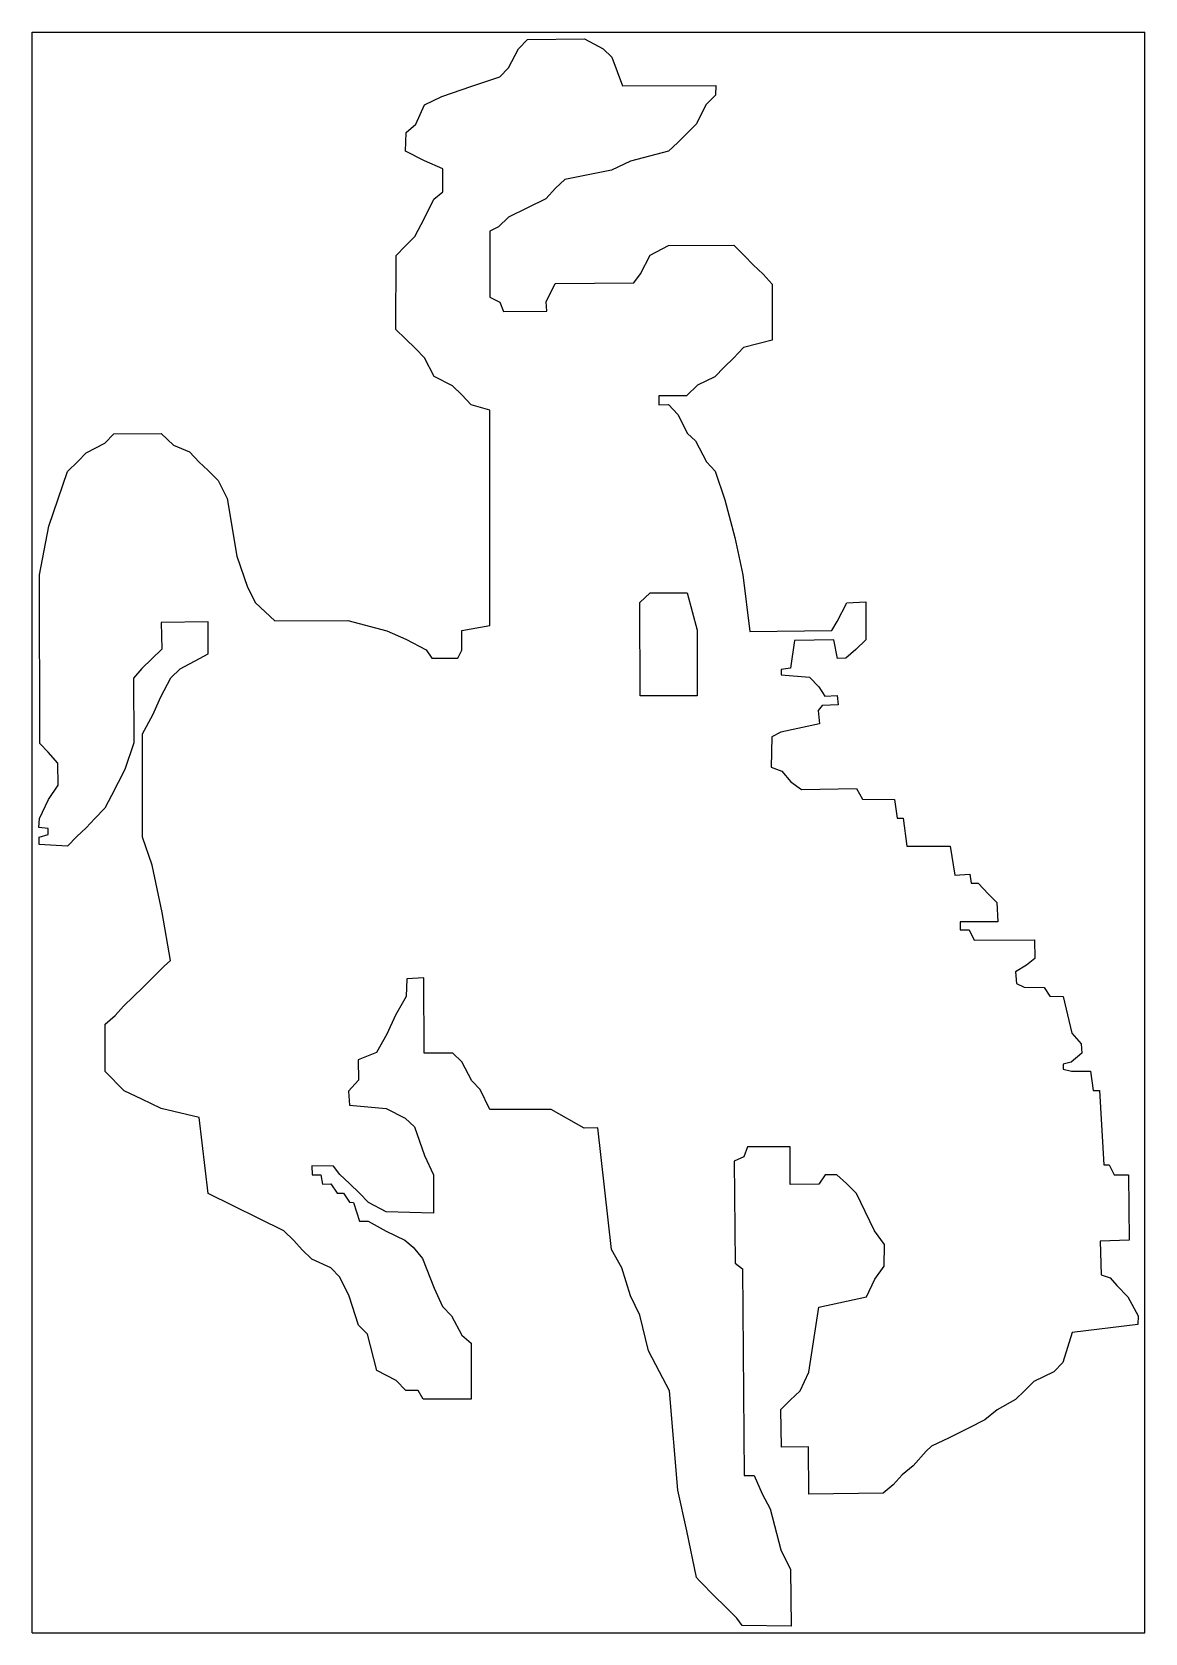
# Model space of a CAD drawing. Extents: x 0 to 16.5, y 0 to 23.7.
import ezdxf

# ---------------------------------------------------------------- set-up
doc = ezdxf.new("R2010")
doc.units = 0
doc.header["$MEASUREMENT"] = 0
doc.linetypes.add('solid', pattern=[0])
doc.layers.get('0').update_dxf_attribs({"color": 1, "linetype": 'solid'})
doc.layers.add('Layer0', color=1, linetype='solid')

msp = doc.modelspace()

# ---------------------------------------------------------------- linework, layer by layer
at = {"color": 0, "linetype": 'solid'}
for p, q in [((0, 23.715733), (16.48264, 23.715733)), ((0, 0), (0, 23.715733)), ((16.48264, 0), (16.48264, 23.715733)), ((0, 0), (16.48264, 0))]:
    msp.add_line(p, q, dxfattribs=at)
at = {"layer": 'Layer0', "color": 0, "linetype": 'solid'}
for p, q in [((7.203736, 23.467783), (7.340325, 23.604352)), ((7.340325, 23.604352), (8.182622, 23.615733)), ((8.182622, 23.615733), (8.459594, 23.467783)), ((7.055764, 23.183262), (7.203736, 23.467783)), ((8.459594, 23.467783), (8.584508, 23.342887)), ((8.584508, 23.342887), (8.74594, 22.91771)), ((6.513203, 22.913916), (6.926764, 23.050486)), ((6.926764, 23.050486), (7.055764, 23.183262)), ((6.067538, 22.76273), (6.513203, 22.913916)), ((8.74594, 22.91771), (10.127005, 22.925297)), ((10.123476, 22.780618), (9.980218, 22.637304)), ((10.127005, 22.925297), (10.123476, 22.780618)), ((5.68452, 22.352958), (5.81352, 22.637478)), ((5.81352, 22.637478), (6.067538, 22.76273)), ((9.980218, 22.637304), (9.839097, 22.355102)), ((5.540483, 22.227405), (5.68452, 22.352958)), ((9.839097, 22.355102), (9.565919, 22.078169)), ((5.52902, 21.948497), (5.540483, 22.227405)), ((9.565919, 22.078169), (9.425536, 21.949186)), ((5.81352, 21.808163), (5.52902, 21.948497)), ((9.425536, 21.949186), (8.864004, 21.805029)), ((6.082904, 21.686768), (5.81352, 21.808163)), ((6.082904, 21.349137), (6.082904, 21.686768)), ((8.583238, 21.668459), (7.888912, 21.531889)), ((8.864004, 21.805029), (8.583238, 21.668459)), ((5.949447, 21.239247), (6.082904, 21.349137)), ((7.753317, 21.403092), (7.609039, 21.24572)), ((7.888912, 21.531889), (7.753317, 21.403092)), ((5.81352, 20.95988), (5.949447, 21.239247)), ((7.335861, 21.112944), (7.058889, 20.97258)), ((7.609039, 21.24572), (7.335861, 21.112944)), ((5.669343, 20.68674), (5.81352, 20.95988)), ((7.058889, 20.97258), (6.907124, 20.828423)), ((5.525166, 20.542583), (5.669343, 20.68674)), ((6.907124, 20.828423), (6.778123, 20.767725)), ((6.778123, 20.767725), (6.778123, 19.788975)), ((5.388587, 19.308827), (5.392371, 20.406013)), ((5.392371, 20.406013), (5.525166, 20.542583)), ((9.009074, 20.134193), (9.153251, 20.411127)), ((9.153251, 20.411127), (9.426429, 20.55149)), ((9.426429, 20.55149), (10.392885, 20.55901)), ((10.392885, 20.55901), (10.548377, 20.403539)), ((10.548377, 20.403539), (10.681172, 20.26697)), ((10.681172, 20.26697), (10.829143, 20.1304)), ((7.612833, 19.72069), (7.749421, 19.990036)), ((7.749421, 19.990036), (8.914221, 20.001417)), ((8.914221, 20.001417), (9.009074, 20.134193)), ((10.829143, 20.1304), (10.961938, 19.982871)), ((10.961938, 19.982871), (10.961938, 19.150825)), ((6.778123, 19.788975), (6.929888, 19.713103)), ((6.929888, 19.713103), (6.983006, 19.576533)), ((7.624215, 19.580327), (7.612833, 19.72069)), ((6.983006, 19.576533), (7.624215, 19.580327)), ((5.52896, 19.172267), (5.388587, 19.308827)), ((5.680725, 19.02811), (5.52896, 19.172267)), ((5.81352, 18.89154), (5.680725, 19.02811)), ((10.536994, 19.044604), (10.389023, 18.885273)), ((10.961938, 19.150825), (10.536994, 19.044604)), ((5.953903, 18.610814), (5.81352, 18.89154)), ((10.24864, 18.752496), (10.112051, 18.608339)), ((10.389023, 18.885273), (10.24864, 18.752496)), ((6.227081, 18.474244), (5.953903, 18.610814)), ((10.112051, 18.608339), (9.854614, 18.483117)), ((6.36367, 18.341468), (6.227081, 18.474244)), ((6.504053, 18.193517), (6.36367, 18.341468)), ((9.690902, 18.327613), (9.28493, 18.327613)), ((9.28493, 18.327613), (9.28493, 18.191043)), ((9.854614, 18.483117), (9.690902, 18.327613)), ((6.781024, 18.112745), (6.504053, 18.193517)), ((6.781024, 14.924749), (6.781024, 18.112745)), ((9.28493, 18.191043), (9.425313, 18.19863)), ((9.425313, 18.19863), (9.565696, 18.05068)), ((9.565696, 18.05068), (9.706079, 17.766159)), ((0.79946, 17.482463), (1.080226, 17.622827)), ((1.080226, 17.622827), (1.209226, 17.76319)), ((1.209226, 17.76319), (1.911141, 17.766984)), ((1.911141, 17.766984), (2.096871, 17.595207)), ((2.096871, 17.595207), (2.33296, 17.497638)), ((9.706079, 17.766159), (9.823752, 17.658587)), ((9.823752, 17.658587), (9.990639, 17.348698)), ((0.526282, 17.20553), (0.678047, 17.353481)), ((0.678047, 17.353481), (0.79946, 17.482463)), ((2.33296, 17.497638), (2.473343, 17.345894)), ((2.473343, 17.345894), (2.602743, 17.2237)), ((9.990639, 17.348698), (10.11964, 17.208334)), ((0.249039, 16.395803), (0.526282, 17.20553)), ((2.602743, 17.2237), (2.757903, 17.072754)), ((10.11964, 17.208334), (10.260023, 16.787244)), ((2.757903, 17.072754), (2.889319, 16.8065)), ((2.889319, 16.8065), (3.034874, 15.949022)), ((10.260023, 16.787244), (10.407994, 16.229584)), ((0.108927, 15.675883), (0.249039, 16.395803)), ((10.407994, 16.229584), (10.529406, 15.675718)), ((3.034874, 15.949022), (3.190436, 15.491045)), ((0.11657, 13.177051), (0.108927, 15.675883)), ((10.529406, 15.675718), (10.631848, 14.837331)), ((3.190436, 15.491045), (3.3114, 15.261555)), ((3.3114, 15.261555), (3.595751, 14.992208)), ((9.003818, 15.263538), (9.155525, 15.408516)), ((9.007094, 13.881178), (9.003818, 15.263538)), ((9.155525, 15.408516), (9.703074, 15.408516)), ((9.703074, 15.408516), (9.848208, 14.85432)), ((11.925648, 14.985282), (12.066031, 15.262215)), ((12.066031, 15.262215), (12.346797, 15.273596)), ((12.346797, 15.273596), (12.350579, 14.713876)), ((2.607253, 14.97621), (1.912779, 14.968537)), ((1.912779, 14.968537), (1.920515, 14.574088)), ((2.607253, 14.505803), (2.607253, 14.97621)), ((3.595751, 14.992208), (4.676143, 14.999632)), ((4.676143, 14.999632), (5.255782, 14.845083)), ((11.845971, 14.852505), (11.925648, 14.985282)), ((5.255782, 14.845083), (5.536548, 14.719894)), ((5.536548, 14.719894), (5.836285, 14.564356)), ((6.36367, 14.556769), (6.367464, 14.848877)), ((6.367464, 14.848877), (6.781024, 14.924749)), ((9.848208, 14.85432), (9.851506, 13.884476)), ((10.631848, 14.837331), (11.845971, 14.852505)), ((11.876324, 14.710493), (11.292027, 14.702905)), ((11.929442, 14.43356), (11.876324, 14.710493)), ((12.350579, 14.713876), (12.198825, 14.570129)), ((1.920515, 14.574088), (1.776338, 14.429931)), ((2.478253, 14.433724), (2.607253, 14.505803)), ((5.836285, 14.564356), (5.92355, 14.439167)), ((6.306758, 14.439167), (6.36367, 14.556769)), ((11.292027, 14.702905), (11.231321, 14.293196)), ((12.198825, 14.570129), (12.054648, 14.441147)), ((1.628366, 14.285774), (1.50316, 14.14541)), ((1.776338, 14.429931), (1.628366, 14.285774)), ((2.057104, 14.146895), (2.194348, 14.28412)), ((2.194348, 14.28412), (2.478253, 14.433724)), ((5.92355, 14.439167), (6.306758, 14.439167)), ((11.231321, 14.293196), (11.094732, 14.274228)), ((11.094732, 14.274228), (11.094732, 14.194562)), ((12.054648, 14.441147), (11.929442, 14.43356)), ((1.50316, 14.14541), (1.506954, 13.185628)), ((1.909132, 13.869962), (2.057104, 14.146895)), ((11.094732, 14.194562), (11.515881, 14.156626)), ((11.515881, 14.156626), (11.65247, 14.016263)), ((11.65247, 14.016263), (11.739735, 13.879693)), ((1.791514, 13.600616), (1.909132, 13.869962)), ((9.851506, 13.884476), (9.007094, 13.881178)), ((11.739735, 13.879693), (11.925648, 13.88728)), ((11.925648, 13.88728), (11.940824, 13.746917)), ((1.635955, 13.321373), (1.791514, 13.6021)), ((11.701592, 13.739074), (11.641156, 13.662746)), ((11.641156, 13.662746), (11.660058, 13.46619)), ((11.940824, 13.746917), (11.701592, 13.739074)), ((1.635955, 11.789417), (1.635955, 13.321373)), ((11.087732, 13.343566), (10.954349, 13.272716)), ((11.660058, 13.46619), (11.087732, 13.343566)), ((0.240383, 13.049718), (0.11657, 13.177051)), ((0.38456, 12.886593), (0.240383, 13.049718)), ((1.506954, 13.185628), (1.374065, 12.790607)), ((10.954349, 13.272716), (10.946738, 12.823724)), ((0.388354, 12.560343), (0.38456, 12.886593)), ((10.946738, 12.823724), (11.102321, 12.768167)), ((1.374065, 12.790607), (1.178323, 12.404329)), ((11.102321, 12.768167), (11.236082, 12.608538)), ((11.236082, 12.608538), (11.398263, 12.495027)), ((0.111382, 12.067175), (0.244177, 12.347901)), ((0.244177, 12.347901), (0.388354, 12.560343)), ((1.178323, 12.404329), (1.078887, 12.218919)), ((11.398263, 12.495027), (12.209048, 12.509971)), ((12.209048, 12.509971), (12.297473, 12.349221)), ((12.297473, 12.349221), (12.77174, 12.345427)), ((12.77174, 12.345427), (12.813475, 12.068494)), ((1.078887, 12.218919), (0.930915, 12.067175)), ((0.1, 11.934398), (0.111382, 12.067175)), ((0.240383, 11.919224), (0.1, 11.934398)), ((0.240383, 11.828178), (0.240383, 11.919224)), ((0.801915, 11.926811), (0.661532, 11.797829)), ((0.930915, 12.067175), (0.801915, 11.926811)), ((12.813475, 12.068494), (12.90074, 12.072288)), ((12.90074, 12.072288), (12.953858, 11.654991)), ((0.103357, 11.680251), (0.107588, 11.790241)), ((0.524943, 11.657465), (0.103357, 11.680251)), ((0.107588, 11.790241), (0.240383, 11.828178)), ((0.661532, 11.797829), (0.524943, 11.657465)), ((1.780935, 11.373612), (1.635955, 11.789417)), ((12.953858, 11.654991), (13.598861, 11.654991)), ((13.598861, 11.654991), (13.667156, 11.226314)), ((1.92932, 10.673632), (1.780935, 11.373612)), ((13.667156, 11.226314), (13.891009, 11.241488)), ((13.891009, 11.241488), (13.90998, 11.104918)), ((13.90998, 11.104918), (14.012422, 11.104918)), ((14.012422, 11.104918), (14.164187, 10.945587)), ((14.164187, 10.945587), (14.289394, 10.820398)), ((2.049626, 9.95942), (1.92932, 10.673632)), ((14.289394, 10.820398), (14.30457, 10.535878)), ((14.30457, 10.535878), (13.746832, 10.535878)), ((13.746832, 10.535878), (13.746832, 10.418276)), ((13.746832, 10.418276), (13.877711, 10.414427)), ((13.877711, 10.414427), (13.951716, 10.262738)), ((13.951716, 10.262738), (14.847725, 10.266502)), ((14.847725, 10.266502), (14.851595, 9.991743)), ((14.851595, 9.991743), (14.727511, 9.890758)), ((1.643543, 9.567024), (1.958831, 9.87795)), ((1.958831, 9.87795), (2.049626, 9.95942)), ((14.727511, 9.890758), (14.563241, 9.794475)), ((14.563241, 9.794475), (14.582212, 9.619969)), ((1.355189, 9.286297), (1.643543, 9.567024)), ((5.550386, 9.692213), (5.539003, 9.430454)), ((5.800799, 9.703594), (5.550386, 9.692213)), ((5.808367, 8.587449), (5.800799, 9.703594)), ((14.582212, 9.619969), (14.692241, 9.566859)), ((14.692241, 9.566859), (14.988153, 9.563114)), ((14.988153, 9.563114), (15.071655, 9.434083)), ((1.229982, 9.145934), (1.355189, 9.286297)), ((5.539003, 9.430454), (5.381634, 9.153224)), ((15.071655, 9.434083), (15.26895, 9.426496)), ((15.26895, 9.426496), (15.39795, 8.88401)), ((1.082011, 9.016951), (1.229982, 9.145934)), ((1.082011, 8.315134), (1.082011, 9.016951)), ((5.381634, 9.153224), (5.253774, 8.87197)), ((5.253774, 8.87197), (5.102008, 8.59883)), ((15.39795, 8.88401), (15.538333, 8.728472)), ((5.102008, 8.59883), (4.828831, 8.488815)), ((6.23333, 8.587449), (5.808367, 8.587449)), ((6.366125, 8.46226), (6.23333, 8.587449)), ((15.549716, 8.588109), (15.390362, 8.455333)), ((15.538333, 8.728472), (15.549716, 8.588109)), ((1.365939, 8.031246), (1.082011, 8.315134)), ((4.828831, 8.488815), (4.832625, 8.189121)), ((6.514096, 8.17774), (6.366125, 8.46226)), ((15.390362, 8.455333), (15.26895, 8.424984)), ((15.26895, 8.424984), (15.26895, 8.352905)), ((15.26895, 8.352905), (15.393735, 8.322557)), ((15.393735, 8.322557), (15.674922, 8.322557)), ((15.674922, 8.322557), (15.717222, 8.038036)), ((4.832625, 8.189121), (4.688669, 8.025734)), ((6.635508, 8.052551), (6.514096, 8.17774)), ((1.624572, 7.907569), (1.365939, 8.031246)), ((1.912927, 7.770999), (1.624572, 7.907569)), ((4.688669, 8.025734), (4.69983, 7.821141)), ((6.779685, 7.752856), (6.635508, 8.052551)), ((15.717222, 8.038036), (15.80985, 8.038036)), ((15.80985, 8.038036), (15.874226, 6.932448)), ((2.474458, 7.63443), (1.912927, 7.770999)), ((2.607296, 6.511161), (2.474458, 7.63443)), ((4.69983, 7.821141), (5.246185, 7.76803)), ((5.246185, 7.76803), (5.526951, 7.627667)), ((5.526951, 7.627667), (5.663155, 7.498467)), ((7.688296, 7.752856), (6.779685, 7.752856)), ((8.178828, 7.480376), (7.688296, 7.752856)), ((5.663155, 7.498467), (5.811511, 7.072976)), ((8.377732, 7.483928), (8.178828, 7.480376)), ((8.579631, 5.679326), (8.377732, 7.483928)), ((10.596362, 7.199485), (10.54013, 7.05491)), ((11.226188, 7.199485), (10.596362, 7.199485)), ((11.229987, 6.64486), (11.226188, 7.199485)), ((4.463842, 6.913578), (4.142315, 6.921232)), ((4.142315, 6.921232), (4.149904, 6.788456)), ((4.559447, 6.792249), (4.463842, 6.913578)), ((5.811511, 7.072976), (5.944277, 6.789045)), ((10.54013, 7.05491), (10.396835, 6.987043)), ((10.396835, 6.987043), (10.412085, 5.477441)), ((10.543244, 7.062915), (10.53945, 7.062915)), ((15.874226, 6.932448), (15.953903, 6.936241)), ((15.953903, 6.936241), (16.025991, 6.788291)), ((4.149904, 6.788456), (4.278904, 6.788456)), ((4.278904, 6.788456), (4.301669, 6.648092)), ((4.301669, 6.648092), (4.423081, 6.651886)), ((4.423081, 6.651886), (4.517935, 6.515316)), ((4.703624, 6.659473), (4.559447, 6.792249)), ((4.851595, 6.515316), (4.703624, 6.659473)), ((5.944277, 6.789045), (5.9481, 6.219415)), ((11.654925, 6.648587), (11.229987, 6.64486)), ((11.745984, 6.78895), (11.654925, 6.648587)), ((11.920515, 6.78895), (11.745984, 6.78895)), ((12.064692, 6.656174), (11.920515, 6.78895)), ((12.212663, 6.512017), (12.064692, 6.656174)), ((16.025991, 6.788291), (16.238463, 6.784497)), ((16.238463, 6.784497), (16.249845, 5.817128)), ((3.728085, 5.958316), (2.607296, 6.511161)), ((4.517935, 6.515316), (4.614685, 6.515316)), ((4.614685, 6.515316), (4.703847, 6.38254)), ((4.98439, 6.374953), (4.851595, 6.515316)), ((12.337869, 6.242671), (12.212663, 6.512017)), ((4.703847, 6.38254), (4.762656, 6.378746)), ((4.762656, 6.378746), (4.848024, 6.09802)), ((5.246185, 6.238383), (4.98439, 6.374953)), ((5.9481, 6.219415), (5.246185, 6.238383)), ((12.478252, 5.958151), (12.337869, 6.242671)), ((3.876056, 5.814159), (3.728085, 5.958316)), ((4.848024, 6.09802), (4.977025, 6.09802)), ((4.977025, 6.09802), (5.242614, 5.953863)), ((5.242614, 5.953863), (5.52338, 5.821086)), ((12.626224, 5.753296), (12.478252, 5.958151)), ((4.001263, 5.677589), (3.876056, 5.814159)), ((5.52338, 5.821086), (5.643764, 5.713065)), ((5.643764, 5.713065), (5.782011, 5.547192)), ((12.618635, 5.434633), (12.626224, 5.753296)), ((16.249845, 5.817128), (15.820697, 5.802072)), ((15.820697, 5.802072), (15.836285, 5.303342)), ((4.141874, 5.536998), (4.001263, 5.677589)), ((4.423081, 5.411212), (4.141874, 5.536998)), ((5.782011, 5.547192), (5.955912, 5.108548)), ((8.734557, 5.408243), (8.579631, 5.679326)), ((10.412085, 5.477441), (10.52208, 5.395844)), ((4.55967, 5.270849), (4.423081, 5.411212)), ((4.696259, 4.990122), (4.55967, 5.270849)), ((8.863558, 4.99474), (8.734557, 5.408243)), ((10.52208, 5.395844), (10.5486, 2.335093)), ((12.360634, 4.979401), (12.482046, 5.24116)), ((12.482046, 5.24116), (12.618635, 5.434633)), ((15.836285, 5.303342), (15.969079, 5.261612)), ((15.969079, 5.261612), (16.065936, 5.14661)), ((4.836642, 4.561445), (4.696259, 4.990122)), ((5.955912, 5.108548), (6.081118, 4.835409)), ((9.003941, 4.706426), (8.863558, 4.99474)), ((16.065936, 5.14661), (16.22708, 4.980885)), ((16.22708, 4.980885), (16.38264, 4.700159)), ((6.081118, 4.835409), (6.213913, 4.698839)), ((11.50316, 3.862432), (11.650196, 4.827457)), ((11.650196, 4.827457), (12.360634, 4.979401)), ((4.969437, 4.428668), (4.836642, 4.561445)), ((6.213913, 4.698839), (6.365678, 4.410525)), ((9.129956, 4.177938), (9.003941, 4.706426)), ((16.37527, 4.571203), (15.403382, 4.450207)), ((16.38264, 4.700159), (16.37527, 4.571203)), ((5.106026, 3.886183), (4.969437, 4.428668)), ((6.365678, 4.410525), (6.502267, 4.292411)), ((6.502267, 4.292411), (6.502267, 3.461299)), ((15.403382, 4.450207), (15.267164, 4.006589)), ((9.293188, 3.868699), (9.129956, 4.177938)), ((5.390586, 3.738232), (5.106026, 3.886183)), ((9.441159, 3.587972), (9.293188, 3.868699)), ((11.374159, 3.585498), (11.50316, 3.862432)), ((15.130576, 3.866225), (14.834633, 3.725862)), ((15.267164, 4.006589), (15.130576, 3.866225)), ((5.534763, 3.590282), (5.390586, 3.738232)), ((5.716881, 3.590282), (5.534763, 3.590282)), ((5.792764, 3.461299), (5.716881, 3.590282)), ((9.56228, 2.116374), (9.441159, 3.587972)), ((11.229982, 3.448929), (11.374159, 3.585498)), ((14.698044, 3.585498), (14.563294, 3.45805)), ((14.834633, 3.725862), (14.698044, 3.585498)), ((6.502267, 3.461299), (5.792764, 3.461299)), ((11.089599, 3.308565), (11.229982, 3.448929)), ((14.563294, 3.45805), (14.292072, 3.304772)), ((11.097187, 2.750905), (11.089599, 3.308565)), ((14.109953, 3.158305), (13.867129, 3.031632)), ((14.292072, 3.304772), (14.109953, 3.158305)), ((13.582569, 2.891269), (13.320773, 2.76608)), ((13.867129, 3.031632), (13.582569, 2.891269)), ((11.499366, 2.758492), (11.097187, 2.750905)), ((11.50316, 2.056676), (11.499366, 2.758492)), ((13.244171, 2.691403), (13.047372, 2.477766)), ((13.320773, 2.76608), (13.244171, 2.691403)), ((13.047372, 2.477766), (12.888019, 2.341196)), ((10.5486, 2.335093), (10.692777, 2.3313)), ((10.692777, 2.3313), (10.814189, 2.061954)), ((12.755224, 2.197039), (12.607128, 2.071745)), ((12.888019, 2.341196), (12.755224, 2.197039)), ((9.69916, 1.515015), (9.56228, 2.116374)), ((10.814189, 2.061954), (10.932413, 1.837664)), ((12.607128, 2.071745), (11.50316, 2.056676)), ((10.932413, 1.837664), (11.087367, 1.230494)), ((9.839543, 0.820785), (9.69916, 1.515015)), ((11.087367, 1.230494), (11.235338, 0.94218)), ((9.878768, 0.777326), (9.839543, 0.820785)), ((10.123657, 0.532471), (9.878768, 0.777326)), ((11.235338, 0.94218), (11.242927, 0.1)), ((10.252658, 0.407282), (10.123657, 0.532471)), ((10.436175, 0.219085), (10.252658, 0.407282)), ((10.518247, 0.111381), (10.436175, 0.219085)), ((11.242927, 0.1), (10.518247, 0.111381))]:
    msp.add_line(p, q, dxfattribs=at)

doc.saveas('drawing.dxf')
